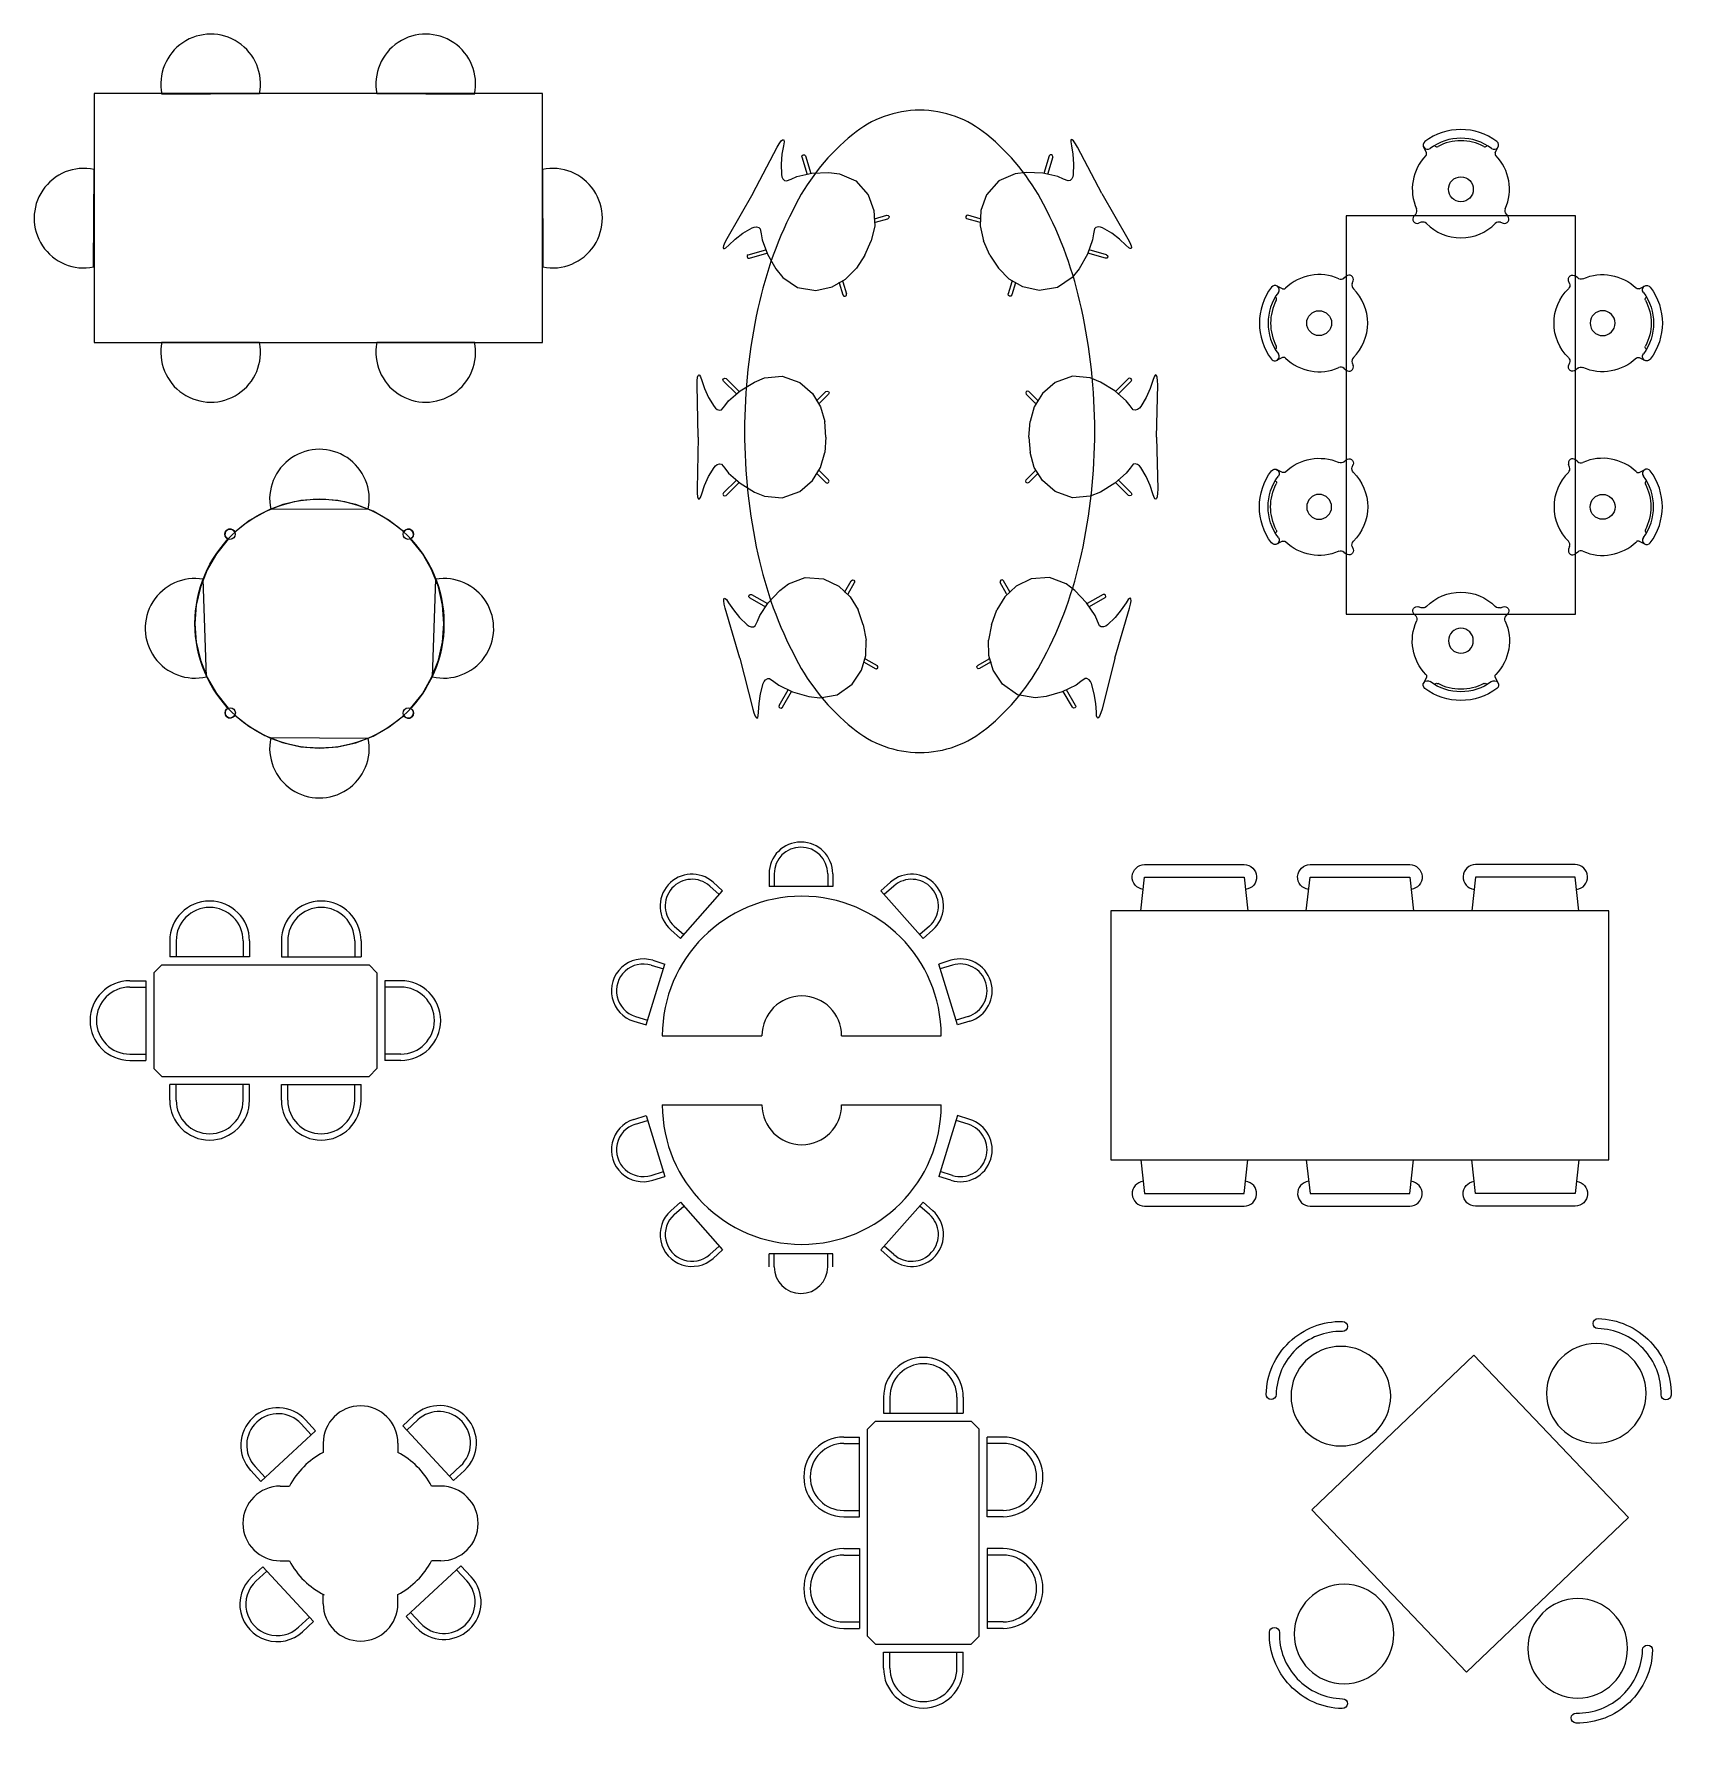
# Model space of a CAD drawing. Header units: millimetres. Extents: x 129 to 793, y 232 to 917.
import ezdxf

# ---------------------------------------------------------------- set-up
doc = ezdxf.new("R2010")
doc.units = ezdxf.units.MM
for name, color, linetype in [('0-08', 7, 'Continuous'), ('_ARREDI', 7, 'Continuous'), ('PLASTICA', 7, 'Continuous')]:
    doc.layers.add(name, color=color, linetype=linetype)
doc.layers.add('arredi', color=7, linetype='Continuous', lineweight=5)

# ---------------------------------------------------------------- blocks, each defined once
blk = doc.blocks.new('Tavolo 200x100')
at = {"layer": 'arredi'}
for points in [[(13.01, 108.61, -0.946147), (13.56, 118.57), (53.56, 118.57, -0.946147), (54.11, 108.61)], [(120.55, 108.61, 0.946147), (120, 118.57), (80, 118.57, 0.946147), (79.45, 108.61)], [(186.99, 108.61, 0.946147), (186.44, 118.57), (146.44, 118.57, 0.946147), (145.89, 108.61)], [(13.01, -8.61, 0.946147), (13.56, -18.57), (53.56, -18.57, 0.946147), (54.11, -8.61)], [(120.55, -8.61, -0.946147), (120, -18.57), (80, -18.57, -0.946147), (79.45, -8.61)], [(186.99, -8.61, -0.946147), (186.44, -18.57), (146.44, -18.57, -0.946147), (145.89, -8.61)]]:
    blk.add_lwpolyline(points, format="xyb", dxfattribs=at)
for points in [[(12.05, 100), (13.56, 113.57), (53.56, 113.57), (55.07, 100)], [(121.51, 100), (120, 113.57), (80, 113.57), (78.49, 100)], [(187.95, 100), (186.44, 113.57), (146.44, 113.57), (144.93, 100)], [(12.05, 0), (13.56, -13.57), (53.56, -13.57), (55.07, 0)], [(121.51, 0), (120, -13.57), (80, -13.57), (78.49, 0)], [(187.95, 0), (186.44, -13.57), (146.44, -13.57), (144.93, 0)]]:
    blk.add_lwpolyline(points, dxfattribs=at)
blk.add_lwpolyline([(0, 100), (200, 100), (200, 0), (0, 0)], close=True, dxfattribs=at)
blk = doc.blocks.new('Silla10')
for p, q in [((-0.1383, 0.1469), (-0.1502, 0.1712)), ((-0.1032, 0.1734), (-0.1057, 0.1757)), ((0.1032, 0.1734), (0.1057, 0.1757)), ((0.1383, 0.1469), (0.1502, 0.1712)), ((-0.1814, -0.0998), (-0.1888, -0.1086)), ((-0.1589, -0.1327), (-0.1698, -0.1364)), ((0.1589, -0.1327), (0.1698, -0.1364)), ((0.1814, -0.0998), (0.1888, -0.1086))]:
    blk.add_line(p, q)
blk.add_circle((0, 0), 0.05)
for centre, radius, start, end in [((0, 0), 0.24, 52.98168, 127.01832), ((-0.134, 0.1777), 0.0175, 127.01832, 307.01832), ((-0.1473, 0.1425), 0.01, 315.94498, 26.09584), ((0, 0), 0.205, 52.98168, 127.01832), ((-0.0965, 0.1809), 0.01, 227.9408, 298.09166), ((0, 0), 0.195, 61.90834, 118.09166), ((0.0965, 0.1809), 0.01, 241.90834, 312.0592), ((0.134, 0.1777), 0.0175, 232.98168, 52.98168), ((0.1473, 0.1425), 0.01, 153.90416, 224.05502), ((0, 0), 0.195, 135.94498, 203.83615), ((0, 0), 0.195, 336.16385, 44.05502), ((-0.1755, -0.1199), 0.0175, 139.71345, 288.96654), ((-0.1967, -0.0869), 0.02, 319.71345, 23.83615), ((-0.1524, -0.1516), 0.02, 44.84384, 108.96654), ((0.1524, -0.1516), 0.02, 71.03346, 135.15616), ((0.1755, -0.1199), 0.0175, 251.03346, 40.28655), ((0.1967, -0.0869), 0.02, 156.16385, 220.28655), ((0, 0), 0.195, 224.84384, 315.15616)]:
    blk.add_arc(centre, radius, start, end)
at = {"layer": 'PLASTICA', "invisible_edges": 15}
for points in [[(-0.7494, 0.1696, 0.7), (-0.7686, 0.1551, 0.7), (-0.7652, 0.1503, 0.7), (-0.7453, 0.1646, 0.7)], [(-0.8217, -0.0991, 0.7), (-0.8104, -0.1158, 0.7), (-0.7986, -0.1146, 0.7), (-0.8117, -0.0939, 0.7)], [(-0.47, -0.0939, 0.7), (-0.4599, -0.0992, 0.7), (-0.4713, -0.1158, 0.7), (-0.4831, -0.1146, 0.7)]]:
    blk.add_3dface(points, dxfattribs=at)
blk = doc.blocks.new('SEDIA')
blk.add_lwpolyline([(-0.1838, -0.1838, 1), (-0.2121, -0.2121, 0.414214), (0.2121, -0.2121, 1), (0.1838, -0.1838, -0.414214)], format="xyb", close=True)
blk.add_circle((0, 0), 0.2)

msp = doc.modelspace()

# ---------------------------------------------------------------- linework, layer by layer
at = {"color": 8, "linetype": 'Continuous', "lineweight": 18}
for p, q in [((153.13, 893.54), (153.13, 793.54)), ((333.13, 893.54), (153.13, 893.54)), ((153.13, 893.54), (153.13, 793.54)), ((333.13, 893.54), (153.13, 893.54)), ((180.37, 893.37), (219.57, 893.54)), ((266.68, 893.54), (305.88, 893.37)), ((333.13, 793.54), (333.13, 893.54)), ((333.13, 793.54), (333.13, 893.54)), ((417.64, 853.39), (427.38, 871.99)), ((427.38, 871.99), (428.22, 873.38)), ((428.22, 873.38), (429.05, 874.54)), ((429.05, 874.54), (429.53, 875.03)), ((429.9, 872.62), (429.33, 869.21)), ((429.53, 875.03), (429.91, 875.17)), ((430.17, 874.15), (429.9, 872.62)), ((429.91, 875.17), (430.13, 874.81)), ((430.13, 874.81), (430.17, 874.15)), ((545.29, 874.81), (545.25, 874.15)), ((545.25, 874.15), (545.52, 872.62)), ((545.51, 875.17), (545.29, 874.81)), ((545.89, 875.03), (545.51, 875.17)), ((545.52, 872.62), (546.09, 869.21)), ((546.37, 874.54), (545.89, 875.03)), ((547.2, 873.38), (546.37, 874.54)), ((548.04, 871.99), (547.2, 873.38)), ((557.78, 853.39), (548.04, 871.99)), ((429.33, 869.21), (428.98, 865.28)), ((428.98, 865.28), (429.14, 861.03)), ((437.37, 868.1), (437.43, 868.66)), ((437.37, 868.1), (439.44, 861.13)), ((437.43, 868.66), (437.88, 869.01)), ((437.88, 869.01), (438.44, 868.95)), ((438.44, 868.95), (438.8, 868.51)), ((438.8, 868.51), (440.89, 861.45)), ((536.62, 868.51), (534.53, 861.45)), ((538.05, 868.1), (535.98, 861.13)), ((536.98, 868.95), (536.62, 868.51)), ((537.55, 869.01), (536.98, 868.95)), ((537.99, 868.66), (537.55, 869.01)), ((538.05, 868.1), (537.99, 868.66)), ((546.09, 869.21), (546.44, 865.28)), ((546.44, 865.28), (546.28, 861.03)), ((152.95, 823.93), (153.13, 863.12)), ((333.13, 863.12), (333.31, 823.93)), ((429.14, 861.03), (429.28, 860.16)), ((429.28, 860.16), (429.66, 859.34)), ((429.66, 859.34), (430.41, 858.71)), ((430.41, 858.71), (431.14, 858.48)), ((431.14, 858.48), (433.05, 859.25)), ((433.05, 859.25), (435.3, 860.23)), ((435.3, 860.23), (441.35, 861.55)), ((441.35, 861.55), (448.09, 861.87)), ((448.09, 861.87), (452.49, 861.34)), ((452.49, 861.34), (459.05, 858.54)), ((459.05, 858.54), (463.95, 852.92)), ((516.38, 858.54), (511.47, 852.92)), ((522.93, 861.34), (516.38, 858.54)), ((527.33, 861.87), (522.93, 861.34)), ((534.08, 861.55), (527.33, 861.87)), ((540.12, 860.23), (534.08, 861.55)), ((542.38, 859.25), (540.12, 860.23)), ((544.28, 858.48), (542.38, 859.25)), ((545.01, 858.71), (544.28, 858.48)), ((545.76, 859.34), (545.01, 858.71)), ((546.14, 860.16), (545.76, 859.34)), ((546.28, 861.03), (546.14, 860.16)), ((417.64, 853.39), (407.16, 835.2)), ((463.95, 852.92), (466.28, 846.62)), ((511.47, 852.92), (509.14, 846.62)), ((557.78, 853.39), (568.26, 835.2)), ((466.28, 846.62), (466.57, 840.41)), ((466.48, 843.28), (471.4, 844.68)), ((466.9, 841.86), (471.83, 843.25)), ((471.4, 844.68), (471.96, 844.61)), ((472.27, 843.61), (471.83, 843.25)), ((471.96, 844.61), (472.32, 844.17)), ((472.32, 844.17), (472.27, 843.61)), ((503.46, 844.61), (503.1, 844.17)), ((503.1, 844.17), (503.16, 843.61)), ((503.16, 843.61), (503.59, 843.25)), ((504.02, 844.68), (503.46, 844.61)), ((508.52, 841.86), (503.59, 843.25)), ((508.94, 843.28), (504.02, 844.68)), ((509.14, 846.62), (508.85, 840.41)), ((410.55, 835.04), (413.68, 837.45)), ((413.68, 837.45), (417.35, 839.59)), ((417.35, 839.59), (418.17, 839.94)), ((418.17, 839.94), (419.07, 840.05)), ((419.07, 840.05), (420, 839.76)), ((420, 839.76), (420.58, 839.27)), ((420.58, 839.27), (420.95, 837.24)), ((420.95, 837.24), (421.34, 834.82)), ((466.57, 840.41), (465.21, 834.38)), ((466.51, 841.74), (466.9, 841.86)), ((508.91, 841.74), (508.52, 841.86)), ((508.85, 840.41), (510.21, 834.38)), ((554.47, 837.24), (554.08, 834.82)), ((554.84, 839.27), (554.47, 837.24)), ((555.42, 839.76), (554.84, 839.27)), ((556.35, 840.05), (555.42, 839.76)), ((557.25, 839.94), (556.35, 840.05)), ((558.07, 839.59), (557.25, 839.94)), ((561.74, 837.45), (558.07, 839.59)), ((564.87, 835.04), (561.74, 837.45)), ((405.9, 832.42), (405.75, 831.75)), ((405.75, 831.75), (405.83, 831.35)), ((405.83, 831.35), (406.26, 831.37)), ((406.44, 833.74), (405.9, 832.42)), ((406.26, 831.37), (406.84, 831.68)), ((407.16, 835.2), (406.44, 833.74)), ((406.84, 831.68), (407.98, 832.73)), ((407.98, 832.73), (410.55, 835.04)), ((415.8, 828.85), (422.79, 830.84)), ((416.23, 827.43), (423.3, 829.44)), ((421.34, 834.82), (423.46, 829.01)), ((423.46, 829.01), (426.81, 823.14)), ((462.6, 828.69), (465.21, 834.38)), ((512.83, 828.69), (510.21, 834.38)), ((551.96, 829.01), (548.61, 823.14)), ((554.08, 834.82), (551.96, 829.01)), ((559.2, 827.43), (552.12, 829.44)), ((559.62, 828.85), (552.63, 830.84)), ((567.44, 832.73), (564.87, 835.04)), ((568.58, 831.68), (567.44, 832.73)), ((568.26, 835.2), (568.98, 833.74)), ((569.16, 831.37), (568.58, 831.68)), ((568.98, 833.74), (569.52, 832.42)), ((569.59, 831.35), (569.16, 831.37)), ((569.52, 832.42), (569.67, 831.75)), ((569.67, 831.75), (569.59, 831.35)), ((415.37, 828.5), (415.31, 827.94)), ((415.31, 827.94), (415.66, 827.49)), ((415.8, 828.85), (415.37, 828.5)), ((415.66, 827.49), (416.23, 827.43)), ((426.81, 823.14), (429.62, 819.71)), ((454.84, 819.05), (459.19, 823.43)), ((462.6, 828.69), (459.19, 823.43)), ((512.83, 828.69), (516.23, 823.43)), ((520.58, 819.05), (516.23, 823.43)), ((548.61, 823.14), (545.81, 819.71)), ((559.76, 827.49), (559.2, 827.43)), ((559.62, 828.85), (560.05, 828.5)), ((560.11, 827.94), (559.76, 827.49)), ((560.05, 828.5), (560.11, 827.94)), ((429.62, 819.71), (435.5, 815.68)), ((435.5, 815.68), (442.87, 814.55)), ((442.87, 814.55), (449.43, 815.97)), ((449.43, 815.97), (454.84, 819.05)), ((452.36, 817.59), (453.82, 812.69)), ((453.67, 818.39), (453.79, 818)), ((453.79, 818), (455.25, 813.09)), ((521.63, 818), (520.17, 813.09)), ((525.99, 815.97), (520.58, 819.05)), ((523.06, 817.59), (521.6, 812.69)), ((521.75, 818.39), (521.63, 818)), ((532.55, 814.55), (525.99, 815.97)), ((539.92, 815.68), (532.55, 814.55)), ((545.81, 819.71), (539.92, 815.68)), ((453.82, 812.69), (454.18, 812.24)), ((454.18, 812.24), (454.74, 812.18)), ((454.74, 812.18), (455.19, 812.53)), ((455.19, 812.53), (455.25, 813.09)), ((520.23, 812.53), (520.17, 813.09)), ((520.68, 812.18), (520.23, 812.53)), ((521.25, 812.24), (520.68, 812.18)), ((521.6, 812.69), (521.25, 812.24)), ((153.13, 793.54), (333.13, 793.54)), ((153.13, 793.54), (333.13, 793.54)), ((219.57, 793.54), (180.37, 793.72)), ((305.88, 793.72), (266.68, 793.54)), ((395.23, 776.63), (395.3, 778.25)), ((395.65, 755.64), (395.23, 776.63)), ((395.3, 778.25), (395.46, 779.67)), ((395.46, 779.67), (395.65, 780.33)), ((395.65, 780.33), (395.92, 780.64)), ((395.92, 780.64), (396.28, 780.42)), ((396.28, 780.42), (396.64, 779.87)), ((396.64, 779.87), (397.13, 778.4)), ((397.13, 778.4), (398.28, 775.14)), ((398.28, 775.14), (399.86, 771.52)), ((405.64, 778.55), (405.86, 779.07)), ((405.86, 778.03), (405.64, 778.55)), ((405.86, 779.07), (406.39, 779.29)), ((405.86, 778.03), (411.02, 772.92)), ((406.39, 779.29), (406.91, 779.08)), ((406.91, 779.08), (412.14, 773.9)), ((407.84, 770.14), (412.49, 774.21)), ((412.49, 774.21), (418.25, 777.73)), ((418.25, 777.73), (422.36, 779.39)), ((422.36, 779.39), (429.46, 780.09)), ((429.46, 780.09), (436.46, 777.53)), ((436.46, 777.53), (441.54, 773.13)), ((446.96, 773.89), (447.48, 774.11)), ((447.48, 774.11), (448.01, 773.89)), ((527.94, 774.11), (527.41, 773.89)), ((528.46, 773.89), (527.94, 774.11)), ((538.96, 777.53), (533.88, 773.13)), ((545.96, 780.09), (538.96, 777.53)), ((553.06, 779.39), (545.96, 780.09)), ((557.17, 777.73), (553.06, 779.39)), ((562.93, 774.21), (557.17, 777.73)), ((567.58, 770.14), (562.93, 774.21)), ((568.51, 779.08), (563.28, 773.9)), ((569.56, 778.03), (564.4, 772.92)), ((569.03, 779.29), (568.51, 779.08)), ((569.56, 779.07), (569.03, 779.29)), ((569.78, 778.55), (569.56, 779.07)), ((569.56, 778.03), (569.78, 778.55)), ((577.14, 775.14), (575.56, 771.52)), ((578.29, 778.4), (577.14, 775.14)), ((578.78, 779.87), (578.29, 778.4)), ((579.14, 780.42), (578.78, 779.87)), ((579.51, 780.64), (579.14, 780.42)), ((579.77, 780.33), (579.51, 780.64)), ((579.96, 779.67), (579.77, 780.33)), ((579.77, 755.64), (580.19, 776.63)), ((580.13, 778.25), (579.96, 779.67)), ((580.19, 776.63), (580.13, 778.25)), ((399.86, 771.52), (402.04, 767.88)), ((402.04, 767.88), (402.59, 767.18)), ((405.03, 766.6), (406.33, 768.2)), ((406.33, 768.2), (407.84, 770.14)), ((441.54, 773.13), (444.78, 767.82)), ((443.32, 770.3), (446.96, 773.89)), ((444.08, 768.96), (444.38, 769.25)), ((444.38, 769.25), (448.02, 772.85)), ((444.78, 767.82), (446.5, 761.89)), ((448.01, 773.89), (448.23, 773.37)), ((448.23, 773.37), (448.02, 772.85)), ((527.41, 773.89), (527.19, 773.37)), ((527.19, 773.37), (527.4, 772.85)), ((531.05, 769.25), (527.4, 772.85)), ((532.1, 770.3), (528.46, 773.89)), ((530.64, 767.82), (528.93, 761.89)), ((533.88, 773.13), (530.64, 767.82)), ((531.34, 768.96), (531.05, 769.25)), ((569.09, 768.2), (567.58, 770.14)), ((570.39, 766.6), (569.09, 768.2)), ((573.38, 767.88), (572.83, 767.18)), ((575.56, 771.52), (573.38, 767.88)), ((402.59, 767.18), (403.32, 766.64)), ((403.32, 766.64), (404.28, 766.45)), ((404.28, 766.45), (405.03, 766.6)), ((446.94, 755.64), (446.5, 761.89)), ((528.48, 755.64), (528.93, 761.89)), ((571.14, 766.45), (570.39, 766.6)), ((572.1, 766.64), (571.14, 766.45)), ((572.83, 767.18), (572.1, 766.64)), ((395.65, 755.64), (395.23, 734.65)), ((446.94, 755.64), (446.5, 749.39)), ((528.48, 755.64), (528.93, 749.39)), ((579.77, 755.64), (580.19, 734.65)), ((444.78, 743.46), (446.5, 749.39)), ((530.64, 743.46), (528.93, 749.39)), ((399.86, 739.76), (402.04, 743.41)), ((402.04, 743.41), (402.59, 744.1)), ((402.59, 744.1), (403.32, 744.64)), ((403.32, 744.64), (404.28, 744.83)), ((404.28, 744.83), (405.03, 744.68)), ((405.03, 744.68), (406.33, 743.08)), ((406.33, 743.08), (407.84, 741.14)), ((407.84, 741.14), (412.49, 737.07)), ((441.54, 738.15), (444.78, 743.46)), ((443.32, 740.98), (446.96, 737.39)), ((444.08, 742.32), (444.38, 742.03)), ((444.38, 742.03), (448.02, 738.43)), ((531.05, 742.03), (527.4, 738.43)), ((532.1, 740.98), (528.46, 737.39)), ((533.88, 738.15), (530.64, 743.46)), ((531.34, 742.32), (531.05, 742.03)), ((567.58, 741.14), (562.93, 737.07)), ((569.09, 743.08), (567.58, 741.14)), ((570.39, 744.68), (569.09, 743.08)), ((571.14, 744.83), (570.39, 744.68)), ((572.1, 744.64), (571.14, 744.83)), ((572.83, 744.1), (572.1, 744.64)), ((573.38, 743.41), (572.83, 744.1)), ((575.56, 739.76), (573.38, 743.41)), ((395.23, 734.65), (395.3, 733.03)), ((395.3, 733.03), (395.46, 731.61)), ((397.13, 732.88), (398.28, 736.14)), ((398.28, 736.14), (399.86, 739.76)), ((405.86, 733.25), (405.64, 732.73)), ((405.86, 733.25), (411.02, 738.36)), ((406.91, 732.2), (412.14, 737.38)), ((412.49, 737.07), (418.25, 733.55)), ((418.25, 733.55), (422.36, 731.89)), ((429.46, 731.19), (436.46, 733.75)), ((436.46, 733.75), (441.54, 738.15)), ((446.96, 737.39), (447.48, 737.17)), ((447.48, 737.17), (448.01, 737.39)), ((448.01, 737.39), (448.23, 737.91)), ((448.23, 737.91), (448.02, 738.43)), ((527.19, 737.91), (527.4, 738.43)), ((527.41, 737.39), (527.19, 737.91)), ((527.94, 737.17), (527.41, 737.39)), ((528.46, 737.39), (527.94, 737.17)), ((538.96, 733.75), (533.88, 738.15)), ((545.96, 731.19), (538.96, 733.75)), ((557.17, 733.55), (553.06, 731.89)), ((562.93, 737.07), (557.17, 733.55)), ((568.51, 732.2), (563.28, 737.38)), ((569.56, 733.25), (564.4, 738.36)), ((569.56, 733.25), (569.78, 732.73)), ((577.14, 736.14), (575.56, 739.76)), ((578.29, 732.88), (577.14, 736.14)), ((580.13, 733.03), (579.96, 731.61)), ((580.19, 734.65), (580.13, 733.03)), ((228.95, 728.5), (222.02, 725.79)), ((224.04, 726.61), (263.23, 726.79)), ((236.2, 730.14), (228.95, 728.5)), ((243.62, 730.7), (236.2, 730.14)), ((251, 730.15), (243.62, 730.7)), ((258.22, 728.52), (251, 730.15)), ((265.12, 725.84), (258.22, 728.52)), ((395.46, 731.61), (395.65, 730.95)), ((395.65, 730.95), (395.92, 730.64)), ((395.92, 730.64), (396.28, 730.86)), ((396.28, 730.86), (396.64, 731.41)), ((396.64, 731.41), (397.13, 732.88)), ((405.64, 732.73), (405.86, 732.21)), ((405.86, 732.21), (406.39, 731.99)), ((406.39, 731.99), (406.91, 732.2)), ((422.36, 731.89), (429.46, 731.19)), ((553.06, 731.89), (545.96, 731.19)), ((569.03, 731.99), (568.51, 732.2)), ((569.56, 732.21), (569.03, 731.99)), ((569.78, 732.73), (569.56, 732.21)), ((578.78, 731.41), (578.29, 732.88)), ((579.14, 730.86), (578.78, 731.41)), ((579.51, 730.64), (579.14, 730.86)), ((579.77, 730.95), (579.51, 730.64)), ((579.96, 731.61), (579.77, 730.95)), ((215.57, 722.09), (209.64, 717.37)), ((222.02, 725.79), (215.57, 722.09)), ((271.55, 722.17), (265.12, 725.84)), ((277.43, 717.53), (271.55, 722.17)), ((206.94, 714.68), (202.22, 708.74)), ((205.7, 717.21), (205.66, 716.19)), ((205.66, 716.19), (206.11, 715.27)), ((206.22, 718.09), (205.7, 717.21)), ((206.11, 715.27), (206.94, 714.68)), ((207.1, 718.61), (206.22, 718.09)), ((208.12, 718.66), (207.1, 718.61)), ((209.04, 718.21), (208.12, 718.66)), ((209.64, 717.37), (209.04, 718.21)), ((278.05, 718.28), (277.43, 717.53)), ((278.95, 718.67), (278.05, 718.28)), ((279.93, 718.6), (278.95, 718.67)), ((280.77, 718.09), (279.93, 718.6)), ((280.23, 714.75), (280.98, 715.38)), ((284.94, 708.85), (280.23, 714.75)), ((281.28, 717.26), (280.77, 718.09)), ((280.98, 715.38), (281.36, 716.28)), ((281.36, 716.28), (281.28, 717.26)), ((202.22, 708.74), (198.52, 702.29)), ((288.67, 702.38), (284.94, 708.85)), ((198.52, 702.29), (195.82, 695.36)), ((291.4, 695.42), (288.67, 702.38)), ((431.97, 696.71), (438.63, 699.26)), ((438.63, 699.26), (446.06, 698.64)), ((536.79, 699.26), (529.36, 698.64)), ((543.45, 696.71), (536.79, 699.26)), ((195.82, 695.36), (194.17, 688.11)), ((198.29, 659.36), (196.99, 698.53)), ((290.24, 698.53), (288.94, 659.36)), ((293.06, 688.14), (291.4, 695.42)), ((416.06, 691.51), (416.14, 692.07)), ((416.14, 692.07), (416.59, 692.42)), ((416.59, 692.42), (417.15, 692.35)), ((417.15, 692.35), (423.56, 688.73)), ((423.81, 689.12), (428.44, 694.04)), ((428.44, 694.04), (431.97, 696.71)), ((446.06, 698.64), (452.12, 695.72)), ((452.12, 695.72), (456.65, 691.46)), ((454.58, 693.46), (457.15, 697.88)), ((455.67, 692.37), (455.87, 692.73)), ((455.87, 692.73), (458.45, 697.16)), ((457.15, 697.88), (457.6, 698.23)), ((457.6, 698.23), (458.16, 698.16)), ((458.16, 698.16), (458.51, 697.72)), ((458.51, 697.72), (458.45, 697.16)), ((517.26, 698.16), (516.91, 697.72)), ((516.91, 697.72), (516.98, 697.16)), ((519.55, 692.73), (516.98, 697.16)), ((517.82, 698.23), (517.26, 698.16)), ((518.27, 697.88), (517.82, 698.23)), ((520.84, 693.46), (518.27, 697.88)), ((523.31, 695.72), (518.78, 691.46)), ((519.75, 692.37), (519.55, 692.73)), ((529.36, 698.64), (523.31, 695.72)), ((546.98, 694.04), (543.45, 696.71)), ((551.61, 689.12), (546.98, 694.04)), ((558.27, 692.35), (551.87, 688.73)), ((558.84, 692.42), (558.27, 692.35)), ((559.29, 692.07), (558.84, 692.42)), ((559.36, 691.51), (559.29, 692.07)), ((194.17, 688.11), (193.62, 680.7)), ((293.62, 680.7), (293.06, 688.14)), ((405.94, 689.91), (405.95, 690.6)), ((406.16, 688.5), (405.94, 689.91)), ((405.95, 690.6), (406.13, 690.96)), ((406.13, 690.96), (406.54, 690.85)), ((406.52, 686.92), (406.16, 688.5)), ((412.44, 666.77), (406.52, 686.92)), ((406.54, 690.85), (407.03, 690.41)), ((407.03, 690.41), (407.89, 689.12)), ((407.89, 689.12), (409.85, 686.28)), ((409.85, 686.28), (412.33, 683.2)), ((416.4, 691.06), (416.06, 691.51)), ((416.4, 691.06), (422.73, 687.49)), ((420.39, 683.97), (423.81, 689.12)), ((456.65, 691.46), (459.86, 686.18)), ((461.93, 680.27), (459.86, 686.18)), ((513.49, 680.27), (515.57, 686.18)), ((518.78, 691.46), (515.57, 686.18)), ((555.03, 683.97), (551.61, 689.12)), ((559.02, 691.06), (552.69, 687.49)), ((559.02, 691.06), (559.36, 691.51)), ((562.98, 666.77), (568.9, 686.92)), ((565.57, 686.28), (563.09, 683.2)), ((567.53, 689.12), (565.57, 686.28)), ((568.4, 690.41), (567.53, 689.12)), ((568.88, 690.85), (568.4, 690.41)), ((569.3, 690.96), (568.88, 690.85)), ((568.9, 686.92), (569.27, 688.5)), ((569.27, 688.5), (569.48, 689.91)), ((569.47, 690.6), (569.3, 690.96)), ((569.48, 689.91), (569.47, 690.6)), ((193.62, 680.7), (194.17, 673.28)), ((293.06, 673.25), (293.62, 680.7)), ((412.33, 683.2), (415.4, 680.26)), ((415.4, 680.26), (416.11, 679.73)), ((416.11, 679.73), (416.96, 679.41)), ((416.96, 679.41), (417.93, 679.47)), ((417.93, 679.47), (418.61, 679.82)), ((418.61, 679.82), (419.44, 681.7)), ((419.44, 681.7), (420.39, 683.97)), ((461.93, 680.27), (463.15, 674.12)), ((513.49, 680.27), (512.28, 674.12)), ((555.98, 681.7), (555.03, 683.97)), ((556.81, 679.82), (555.98, 681.7)), ((557.49, 679.47), (556.81, 679.82)), ((558.47, 679.41), (557.49, 679.47)), ((559.31, 679.73), (558.47, 679.41)), ((560.02, 680.26), (559.31, 679.73)), ((563.09, 683.2), (560.02, 680.26)), ((194.17, 673.28), (195.82, 666.03)), ((291.4, 665.97), (293.06, 673.25)), ((463.06, 667.95), (463.15, 674.12)), ((512.37, 667.95), (512.28, 674.12)), ((195.82, 666.03), (198.52, 659.1)), ((288.67, 659.01), (291.4, 665.97)), ((412.44, 666.77), (417.57, 646.41)), ((461.32, 661.98), (463.06, 667.95)), ((462.3, 665.18), (466.75, 662.67)), ((462.68, 666.66), (463.04, 666.46)), ((463.04, 666.46), (467.5, 663.95)), ((512.38, 666.46), (507.92, 663.95)), ((513.12, 665.18), (508.67, 662.67)), ((514.1, 661.98), (512.37, 667.95)), ((512.74, 666.66), (512.38, 666.46)), ((562.98, 666.77), (557.86, 646.41)), ((198.52, 659.1), (202.22, 652.65)), ((284.94, 652.54), (288.67, 659.01)), ((422.18, 657.47), (422.75, 658.18)), ((422.75, 658.18), (423.62, 658.62)), ((423.62, 658.62), (424.38, 658.67)), ((424.38, 658.67), (426.05, 657.47)), ((457.58, 656.39), (461.32, 661.98)), ((466.75, 662.67), (467.31, 662.6)), ((467.31, 662.6), (467.77, 662.94)), ((467.84, 663.5), (467.5, 663.95)), ((467.77, 662.94), (467.84, 663.5)), ((507.58, 663.5), (507.92, 663.95)), ((507.65, 662.94), (507.58, 663.5)), ((508.11, 662.6), (507.65, 662.94)), ((508.67, 662.67), (508.11, 662.6)), ((517.84, 656.39), (514.1, 661.98)), ((551.04, 658.67), (549.37, 657.47)), ((551.8, 658.62), (551.04, 658.67)), ((552.68, 658.18), (551.8, 658.62)), ((553.24, 657.47), (552.68, 658.18)), ((202.22, 652.65), (206.9, 646.75)), ((280.23, 646.64), (284.94, 652.54)), ((420.11, 648.66), (420.69, 652.56)), ((420.69, 652.56), (421.84, 656.65)), ((421.84, 656.65), (422.18, 657.47)), ((426.05, 657.47), (428.02, 656)), ((428.02, 656), (433.58, 653.29)), ((428.19, 647.86), (431.83, 654.15)), ((429.48, 647.13), (433.17, 653.5)), ((433.58, 653.29), (440.06, 651.41)), ((440.06, 651.41), (444.47, 650.89)), ((444.47, 650.89), (451.5, 652.08)), ((451.5, 652.08), (457.58, 656.39)), ((523.92, 652.08), (517.84, 656.39)), ((530.95, 650.89), (523.92, 652.08)), ((535.36, 651.41), (530.95, 650.89)), ((541.84, 653.29), (535.36, 651.41)), ((547.4, 656), (541.84, 653.29)), ((545.94, 647.13), (542.26, 653.5)), ((547.23, 647.86), (543.59, 654.15)), ((549.37, 657.47), (547.4, 656)), ((553.59, 656.65), (553.24, 657.47)), ((554.74, 652.56), (553.59, 656.65)), ((555.31, 648.66), (554.74, 652.56)), ((206.13, 646.13), (205.73, 645.22)), ((205.73, 645.22), (205.8, 644.21)), ((205.8, 644.21), (206.31, 643.39)), ((206.9, 646.75), (206.13, 646.13)), ((209.05, 643.21), (209.67, 643.98)), ((209.67, 643.98), (215.2, 639.55)), ((280.98, 646.01), (280.23, 646.64)), ((280.77, 643.3), (281.28, 644.13)), ((281.36, 645.11), (280.98, 646.01)), ((281.28, 644.13), (281.36, 645.11)), ((417.57, 646.41), (418.06, 644.86)), ((418.06, 644.86), (418.59, 643.54)), ((419.77, 643.66), (419.86, 645.21)), ((419.86, 645.21), (420.11, 648.66)), ((428.19, 647.86), (428.12, 647.3)), ((428.12, 647.3), (428.47, 646.86)), ((428.47, 646.86), (429.03, 646.78)), ((429.03, 646.78), (429.48, 647.13)), ((546.39, 646.78), (545.94, 647.13)), ((546.96, 646.86), (546.39, 646.78)), ((547.3, 647.3), (546.96, 646.86)), ((547.23, 647.86), (547.3, 647.3)), ((555.56, 645.21), (555.31, 648.66)), ((555.65, 643.66), (555.56, 645.21)), ((557.37, 644.86), (556.83, 643.54)), ((557.86, 646.41), (557.37, 644.86)), ((206.31, 643.39), (207.16, 642.88)), ((207.16, 642.88), (208.15, 642.81)), ((208.15, 642.81), (209.05, 643.21)), ((215.2, 639.55), (221.72, 635.74)), ((265.12, 635.56), (271.55, 639.23)), ((271.55, 639.23), (277.43, 643.86)), ((277.43, 643.86), (278.05, 643.11)), ((278.05, 643.11), (278.95, 642.72)), ((278.95, 642.72), (279.93, 642.79)), ((279.93, 642.79), (280.77, 643.3)), ((418.59, 643.54), (418.95, 642.95)), ((418.95, 642.95), (419.28, 642.73)), ((419.28, 642.73), (419.58, 643.03)), ((419.58, 643.03), (419.77, 643.66)), ((555.84, 643.03), (555.65, 643.66)), ((556.14, 642.73), (555.84, 643.03)), ((556.48, 642.95), (556.14, 642.73)), ((556.83, 643.54), (556.48, 642.95)), ((221.72, 635.74), (228.74, 632.96)), ((263.23, 634.6), (224.04, 634.78)), ((228.74, 632.96), (236.09, 631.27)), ((236.09, 631.27), (243.62, 630.7)), ((243.62, 630.7), (251, 631.24)), ((251, 631.24), (258.22, 632.88)), ((258.22, 632.88), (265.12, 635.56))]:
    msp.add_line(p, q, dxfattribs=at)
at = {"color": 8, "linetype": 'Continuous', "lineweight": 18, "flags": 128}
msp.add_lwpolyline([(414.33, 757.91, 0.054057), (419.68, 708.56, 0.069365), (434.92, 666.72, 0.105875), (457.73, 638.76, 0.176748), (484.64, 628.94, 0.176748), (511.54, 638.76, 0.105875), (534.35, 666.72, 0.069365), (549.59, 708.56, 0.054057), (554.94, 757.91, 0.054057), (549.59, 807.27, 0.069365), (534.35, 849.11, 0.105875), (511.54, 877.07, 0.176748), (484.64, 886.88, 0.176748), (457.73, 877.07, 0.105875), (434.92, 849.11, 0.069365), (419.68, 807.27, 0.054057)], format="xyb", close=True, dxfattribs=at)
at = {"color": 8, "linetype": 'Continuous', "lineweight": 18}
for centre, radius in [((243.62, 680.7), 50), ((207.7, 716.62), 2.08), ((279.3, 716.62), 2.08), ((207.78, 644.86), 2.08), ((279.3, 644.77), 2.08)]:
    msp.add_circle(centre, radius, dxfattribs=at)
for centre, start, end in [((199.95, 897.45), 348.74792, 191.77304), ((199.95, 897.45), 348.74792, 191.77304), ((286.3, 897.45), 348.22696, 191.25208), ((286.3, 897.45), 348.22696, 191.25208), ((149.05, 843.54), 78.22696, 281.25208), ((149.05, 843.54), 78.22696, 281.25208), ((337.21, 843.54), 258.74792, 101.77304), ((337.21, 843.54), 258.74792, 101.77304), ((199.95, 789.64), 168.22696, 11.25208), ((199.95, 789.64), 168.22696, 11.25208), ((286.3, 789.64), 168.74792, 11.77304), ((286.3, 789.64), 168.74792, 11.77304), ((243.62, 730.7), 348.74792, 191.77304), ((243.62, 730.7), 348.74792, 191.77304), ((193.65, 678.82), 80.38157, 283.40668), ((193.65, 678.82), 80.38157, 283.40668), ((293.58, 678.82), 256.59332, 99.61843), ((293.58, 678.82), 256.59332, 99.61843), ((243.62, 630.7), 168.22696, 11.25208), ((243.62, 630.7), 168.22696, 11.25208)]:
    msp.add_arc(centre, 20, start, end, dxfattribs=at)
for p in [(466.43, 843.27), (508.99, 843.27), (452.35, 817.63), (523.07, 817.63), (443.29, 770.27), (532.13, 770.27), (443.29, 741.01), (532.13, 741.01), (454.56, 693.42), (520.86, 693.42), (462.26, 665.2), (513.17, 665.2)]:
    msp.add_point(p, dxfattribs=at)
at = {"layer": '0-08', "color": 252}
for p, q in [((401.68, 576.86), (405.51, 573.46)), ((424.14, 580.19), (424.14, 575.07)), ((426.19, 580.19), (426.19, 575.07)), ((447.69, 580.19), (447.69, 575.07)), ((449.74, 580.19), (449.74, 575.07)), ((472.9, 576.86), (469.07, 573.46)), ((388.52, 554.31), (405.51, 573.46)), ((400.32, 575.32), (404.15, 571.93)), ((449.74, 575.07), (424.14, 575.07)), ((486.05, 554.31), (469.07, 573.46)), ((474.26, 575.32), (470.42, 571.93)), ((384.69, 557.7), (388.52, 554.31)), ((386.05, 559.23), (389.88, 555.84)), ((488.52, 559.23), (484.69, 555.84)), ((489.88, 557.7), (486.05, 554.31)), ((183.52, 553.28), (183.52, 546.88)), ((186.08, 553.28), (186.08, 546.88)), ((212.96, 553.28), (212.96, 546.88)), ((215.52, 553.28), (215.52, 546.88)), ((228.32, 553.28), (228.32, 546.88)), ((230.88, 553.28), (230.88, 546.88)), ((257.76, 553.28), (257.76, 546.88)), ((260.32, 553.28), (260.32, 546.88)), ((180.32, 543.68), (177.12, 540.48)), ((180.32, 543.68), (263.52, 543.68)), ((215.52, 546.88), (183.52, 546.88)), ((228.32, 546.88), (260.32, 546.88)), ((263.52, 543.68), (266.72, 540.48)), ((374.76, 519.52), (382.31, 543.98)), ((376.82, 543.53), (381.71, 542.02)), ((377.42, 545.49), (382.31, 543.98)), ((497.15, 545.49), (492.26, 543.98)), ((499.82, 519.52), (492.26, 543.98)), ((497.76, 543.53), (492.87, 542.02)), ((167.52, 537.28), (173.92, 537.28)), ((167.52, 534.72), (173.92, 534.72)), ((173.92, 537.28), (173.92, 505.28)), ((177.12, 540.48), (177.12, 502.08)), ((266.72, 540.48), (266.72, 502.08)), ((276.32, 537.28), (269.92, 537.28)), ((269.92, 537.28), (269.92, 505.28)), ((276.32, 534.72), (269.92, 534.72)), ((369.86, 521.03), (374.76, 519.52)), ((370.47, 522.99), (375.36, 521.48)), ((504.11, 522.99), (499.22, 521.48)), ((504.71, 521.03), (499.82, 519.52)), ((381.29, 515.21), (421.29, 515.21)), ((453.29, 515.21), (493.29, 515.21)), ((167.52, 507.84), (173.92, 507.84)), ((276.32, 507.84), (269.92, 507.84)), ((167.52, 505.28), (173.92, 505.28)), ((180.32, 498.88), (177.12, 502.08)), ((263.52, 498.88), (266.72, 502.08)), ((276.32, 505.28), (269.92, 505.28)), ((180.32, 498.88), (263.52, 498.88)), ((183.52, 489.28), (183.52, 495.68)), ((215.52, 495.68), (183.52, 495.68)), ((186.08, 489.28), (186.08, 495.68)), ((212.96, 489.28), (212.96, 495.68)), ((215.52, 489.28), (215.52, 495.68)), ((228.32, 495.68), (260.32, 495.68)), ((228.32, 489.28), (228.32, 495.68)), ((230.88, 489.28), (230.88, 495.68)), ((257.76, 489.28), (257.76, 495.68)), ((260.32, 489.28), (260.32, 495.68)), ((381.29, 487.43), (421.29, 487.43)), ((453.29, 487.43), (493.29, 487.43)), ((369.86, 481.61), (374.76, 483.12)), ((370.47, 479.66), (375.36, 481.17)), ((374.76, 483.12), (382.31, 458.67)), ((499.82, 483.12), (492.26, 458.67)), ((504.11, 479.66), (499.22, 481.17)), ((504.71, 481.61), (499.82, 483.12)), ((376.82, 459.11), (381.71, 460.62)), ((497.76, 459.11), (492.87, 460.62)), ((377.42, 457.15), (382.31, 458.67)), ((497.15, 457.15), (492.26, 458.67)), ((384.69, 444.94), (388.52, 448.34)), ((386.05, 443.41), (389.88, 446.81)), ((388.52, 448.34), (405.51, 429.19)), ((486.05, 448.34), (469.07, 429.19)), ((488.52, 443.41), (484.69, 446.81)), ((489.88, 444.94), (486.05, 448.34)), ((400.32, 427.32), (404.15, 430.72)), ((401.68, 425.79), (405.51, 429.19)), ((424.14, 422.45), (424.14, 427.57)), ((449.74, 427.57), (424.14, 427.57)), ((426.19, 422.45), (426.19, 427.57)), ((447.69, 422.45), (447.69, 427.57)), ((449.74, 422.45), (449.74, 427.57)), ((472.9, 425.79), (469.07, 429.19)), ((474.26, 427.32), (470.42, 430.72)), ((470.11, 370.02), (470.11, 363.62)), ((472.67, 370.02), (472.67, 363.62)), ((499.55, 370.02), (499.55, 363.62)), ((502.11, 370.02), (502.11, 363.62)), ((470.11, 363.62), (502.11, 363.62)), ((242.09, 356.6), (220.07, 336.22)), ((236.25, 359.37), (240.33, 354.97)), ((238.01, 361), (242.09, 356.6)), ((281.48, 362.67), (277.08, 358.59)), ((297.46, 336.58), (277.08, 358.59)), ((283.11, 360.91), (278.71, 356.83)), ((463.71, 357.22), (466.91, 360.42)), ((463.71, 274.02), (463.71, 357.22)), ((466.91, 360.42), (505.31, 360.42)), ((508.51, 357.22), (505.31, 360.42)), ((508.51, 274.02), (508.51, 357.22)), ((245.11, 351.57), (245.11, 347.87)), ((275.11, 351.57), (275.11, 347.87)), ((454.11, 354.02), (460.51, 354.02)), ((454.11, 351.46), (460.51, 351.46)), ((460.51, 322.02), (460.51, 354.02)), ((511.71, 322.02), (511.71, 354.02)), ((518.11, 354.02), (511.71, 354.02)), ((518.11, 351.46), (511.71, 351.46)), ((216, 340.62), (220.07, 336.22)), ((217.76, 342.25), (221.84, 337.85)), ((300.23, 342.42), (295.83, 338.34)), ((301.87, 340.65), (297.46, 336.58)), ((227.88, 334.34), (231.58, 334.34)), ((292.35, 334.34), (288.64, 334.34)), ((454.11, 324.58), (460.51, 324.58)), ((454.11, 322.02), (460.51, 322.02)), ((518.11, 324.58), (511.71, 324.58)), ((518.11, 322.02), (511.71, 322.02)), ((454.11, 309.22), (460.51, 309.22)), ((460.51, 309.22), (460.51, 277.22)), ((518.11, 309.22), (511.71, 309.22)), ((511.71, 309.22), (511.71, 277.22)), ((216.46, 297.88), (220.86, 301.96)), ((220.86, 301.96), (241.25, 279.95)), ((227.88, 304.34), (231.58, 304.34)), ((278.43, 281.97), (300.44, 302.35)), ((292.35, 304.34), (288.64, 304.34)), ((304.52, 297.95), (300.44, 302.35)), ((454.11, 306.66), (460.51, 306.66)), ((518.11, 306.66), (511.71, 306.66)), ((218.09, 296.12), (222.49, 300.2)), ((302.76, 296.32), (298.68, 300.72)), ((245.11, 287.1), (245.11, 290.81)), ((275.11, 287.1), (275.11, 290.81)), ((235.21, 277.63), (239.62, 281.71)), ((282.51, 277.57), (278.43, 281.97)), ((284.27, 279.2), (280.19, 283.6)), ((236.84, 275.87), (241.25, 279.95)), ((454.11, 279.78), (460.51, 279.78)), ((454.11, 277.22), (460.51, 277.22)), ((463.71, 274.02), (466.91, 270.82)), ((508.51, 274.02), (505.31, 270.82)), ((518.11, 279.78), (511.71, 279.78)), ((518.11, 277.22), (511.71, 277.22)), ((466.91, 270.82), (505.31, 270.82)), ((470.11, 267.62), (502.11, 267.62)), ((470.11, 261.22), (470.11, 267.62)), ((472.67, 261.22), (472.67, 267.62)), ((499.55, 261.22), (499.55, 267.62)), ((502.11, 261.22), (502.11, 267.62))]:
    msp.add_line(p, q, dxfattribs=at)
for centre, radius, start, end in [((436.94, 580.19), 12.8, 0, 180), ((436.94, 580.19), 10.75, 0, 180), ((393.19, 567.28), 12.8, 48.43321, 228.43321), ((393.19, 567.28), 10.75, 48.43321, 228.43321), ((481.39, 567.28), 12.8, 311.56679, 131.56679), ((481.39, 567.28), 10.75, 311.56679, 131.56679), ((199.52, 553.28), 16, 0, 180), ((244.32, 553.28), 16, 0, 180), ((437.29, 515.21), 56, 0, 180), ((199.52, 553.28), 13.44, 0, 180), ((244.32, 553.28), 13.44, 0, 180), ((373.64, 533.26), 12.8, 72.83079, 252.83079), ((373.64, 533.26), 10.75, 72.83079, 252.83079), ((500.93, 533.26), 12.8, 287.16921, 107.16921), ((500.93, 533.26), 10.75, 287.16921, 107.16921), ((167.52, 521.28), 16, 90, 270), ((167.52, 521.28), 13.44, 90, 270), ((276.32, 521.28), 16, 270, 90), ((276.32, 521.28), 13.44, 270, 90), ((437.29, 515.21), 16, 0, 180), ((199.52, 489.28), 16, 180, 0), ((199.52, 489.28), 13.44, 180, 0), ((244.32, 489.28), 16, 180, 0), ((244.32, 489.28), 13.44, 180, 0), ((437.29, 487.43), 56, 180, 0), ((437.29, 487.43), 16, 180, 0), ((373.64, 469.38), 12.8, 107.16921, 287.16921), ((373.64, 469.38), 10.75, 107.16921, 287.16921), ((500.93, 469.38), 12.8, 252.83079, 72.83079), ((500.93, 469.38), 10.75, 252.83079, 72.83079), ((393.19, 435.37), 12.8, 131.56679, 311.56679), ((393.19, 435.37), 10.75, 131.56679, 311.56679), ((481.39, 435.37), 12.8, 228.43321, 48.43321), ((481.39, 435.37), 10.75, 228.43321, 48.43321), ((436.94, 422.45), 10.75, 180, 0), ((486.11, 370.02), 16, 0, 180), ((486.11, 370.02), 13.44, 0, 180), ((227, 350.81), 15, 42.79932, 222.79932), ((227, 350.81), 12.6, 42.79932, 222.79932), ((260.11, 351.57), 15, 0, 180), ((291.67, 351.66), 15, 312.79932, 132.79932), ((291.67, 351.66), 12.6, 312.79932, 132.79932), ((454.11, 338.02), 16, 90, 270), ((454.11, 338.02), 13.44, 90, 270), ((518.11, 338.02), 16, 270, 90), ((518.11, 338.02), 13.44, 270, 90), ((260.11, 319.34), 32.23, 117.73199, 152.26801), ((260.11, 319.34), 32.23, 27.73199, 62.26801), ((227.88, 319.34), 15, 90, 270), ((292.35, 319.34), 15, 270, 90), ((454.11, 293.22), 16, 90, 270), ((518.11, 293.22), 16, 270, 90), ((260.11, 319.34), 32.23, 207.73199, 243.00318), ((260.11, 319.34), 32.23, 297.73199, 332.26801), ((454.11, 293.22), 13.44, 90, 270), ((518.11, 293.22), 13.44, 270, 90), ((226.65, 286.88), 15, 132.79932, 312.79932), ((226.65, 286.88), 12.6, 132.79932, 312.79932), ((293.51, 287.76), 15, 222.79932, 42.79932), ((293.51, 287.76), 12.6, 222.79932, 42.79932), ((260.11, 287.1), 15, 180, 0), ((486.11, 261.22), 16, 180, 0), ((486.11, 261.22), 13.44, 180, 0)]:
    msp.add_arc(centre, radius, start, end, dxfattribs=at)
at = {"layer": '_ARREDI'}
msp.add_lwpolyline([(655.93, 684.49), (747.93, 684.49), (747.93, 844.49), (655.93, 844.49), (655.93, 684.49)], dxfattribs=at)
at = {"layer": 'arredi', "linetype": 'Continuous'}
msp.add_lwpolyline([(642.06, 324.77), (704.18, 259.65), (769.3, 321.78), (707.17, 386.9)], close=True, dxfattribs=at)

# ---------------------------------------------------------------- block references
at = {"layer": '_ARREDI', "xscale": 100, "yscale": 100, "zscale": 100}
msp.add_blockref('Silla10', (701.93, 855.14), dxfattribs=at)
for p, rotation in [((645.02, 801.37), 90), ((758.83, 727.6), 270)]:
    msp.add_blockref('Silla10', p, dxfattribs=dict(at, rotation=rotation))
at = {"layer": '_ARREDI', "extrusion": (0, 0, -1), "xscale": 100, "yscale": 100, "zscale": -100}
for p, rotation in [((-758.83, 801.37), 90), ((-645.02, 727.6), 270), ((-701.93, 673.83), 180)]:
    msp.add_blockref('Silla10', p, dxfattribs=dict(at, rotation=rotation))
at = {"layer": 'arredi', "xscale": -1}
msp.add_blockref('Tavolo 200x100', (761.38, 465.36), dxfattribs=at)
at = {"layer": 'arredi', "linetype": 'Continuous', "yscale": 100, "zscale": 100}
for p, xscale, rotation in [((653.74, 370.47), -99.99999999999623, 223.6543469924541), ((756.33, 371.6), -99.99999999999623, 133.6543469924541), ((655.03, 274.95), -99.99999999999625, 313.6543469924541), ((748.87, 269.18), -99.99999999999623, 43.6543469924541)]:
    msp.add_blockref('SEDIA', p, dxfattribs=dict(at, xscale=xscale, rotation=rotation))

doc.saveas('drawing.dxf')
